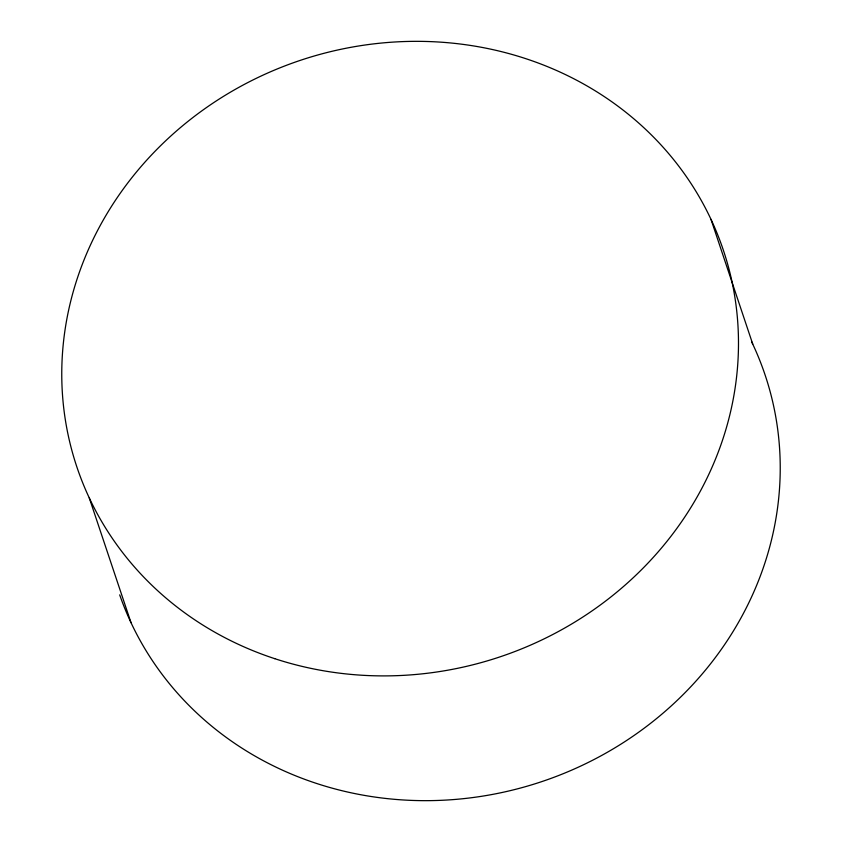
<?xml version="1.0" encoding="UTF-8"?>
<svg xmlns="http://www.w3.org/2000/svg" width="842" height="842" viewBox="0 0 842 842"><rect width="100%" height="100%" fill="white"/><g stroke="black" fill="none" stroke-linecap="round" stroke-linejoin="round"><path stroke-width="1.26" d="M710.995 219.362L752.748 344.125M89.252 497.875L131.005 622.638M751.632 341.778A340.926 314.519 -18.5 0 1 561.793 774.261A340.926 314.519 -18.5 0 1 119.69 594.862M274.766 658.676A340.926 314.519 -18.5 0 0 734.982 297.889A340.926 314.519 -18.5 0 0 190.629 119.29A340.926 314.519 -18.5 0 0 274.766 658.676"/></g></svg>
